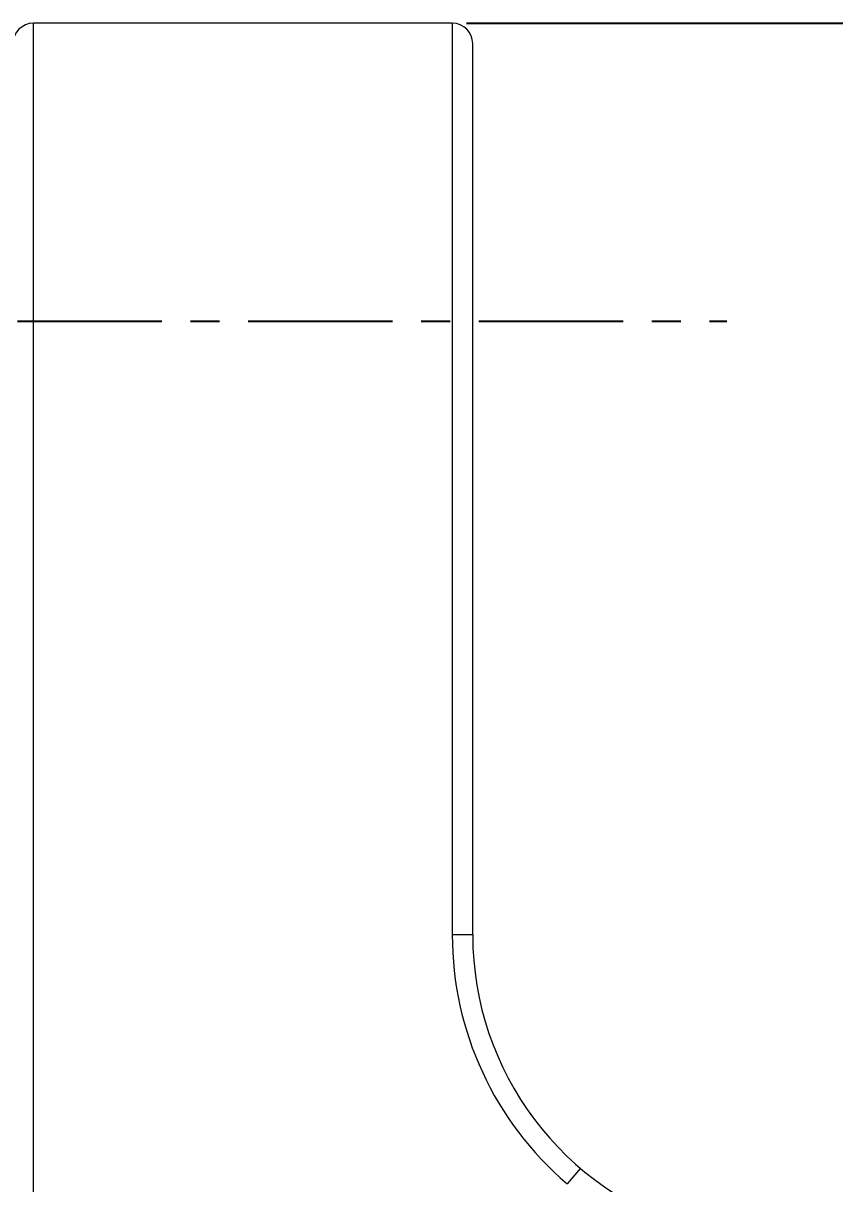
# Model space of a CAD drawing. Header units: millimetres. Extents: x 789 to 1209, y -1278 to -684.
# Drawn here: x 1075.5 to 1111.3, y -853.5 to -802.4 of the extents above; entities that cross this region are included whole.
import ezdxf

# ---------------------------------------------------------------- set-up
doc = ezdxf.new("R2010")
doc.units = ezdxf.units.MM
doc.header["$LTSCALE"] = 0.1
doc.linetypes.add('CENTERX2', pattern=[101.6, 63.5, -12.7, 12.7, -12.7])
doc.layers.get('0').update_dxf_attribs({"lineweight": 13})
doc.layers.add('CENTER', color=1, linetype='CENTERX2')
doc.layers.add('DIM', color=3, linetype='Continuous', lineweight=9)
doc.styles.get("Standard").update_dxf_attribs({"font": 'arial.ttf'})
doc.dimstyles.new('ISO-25', dxfattribs={"dimtxt": 2.5, "dimasz": 2.5, "dimexe": 1.25, "dimexo": 0.625, "dimtad": 1, "dimlfac": 1.333333, "dimtxsty": 'Standard', "dimcen": 2.5, "dimadec": 0, "dimazin": 0, "dimtfac": 1, "dimtmove": 0, "dimatfit": 3, "dimfxl": 0, "dimarcsym": 0})

# ---------------------------------------------------------------- blocks, each defined once
blk = doc.blocks.new('*D9')
at = {"layer": 'Defpoints', "color": 0}
for p in [(1094.435, -802.441), (1191.426, -802.441), (1094.435, -941.16)]:
    blk.add_point(p, dxfattribs=at)
at = {"layer": 'DIM', "color": 0, "linetype": 'ByBlock', "lineweight": -2}
for p, q in [((1095.06, -802.441), (1192.676, -802.441)), ((1191.426, -937.16), (1191.426, -806.441)), ((1095.06, -941.16), (1192.676, -941.16))]:
    blk.add_line(p, q, dxfattribs=at)
at = {"layer": 'DIM', "color": 0}
for points in [[(1190.76, -806.441), (1192.093, -806.441), (1191.426, -802.441)], [(1190.76, -937.16), (1192.093, -937.16), (1191.426, -941.16)]]:
    blk.add_solid(points, dxfattribs=at)
at = {"layer": 'DIM', "color": 0, "insert": (1188.759, -854.284), "char_height": 4, "attachment_point": 5, "rotation": 90}
blk.add_mtext('185', dxfattribs=at)

msp = doc.modelspace()

# ---------------------------------------------------------------- linework, layer by layer
at = {"color": 7, "linetype": 'Continuous'}
for p, q in [((1075.99, -864.936), (1075.99, -802.441)), ((1094.435, -802.441), (1075.99, -802.441)), ((1094.435, -802.441), (1094.435, -842.581)), ((1095.335, -842.581), (1095.335, -803.341)), ((1095.335, -842.581), (1094.435, -842.581)), ((1100.075, -852.851), (1099.491, -853.535))]:
    msp.add_line(p, q, dxfattribs=at)
for centre, radius, start, end in [((1075.99, -803.341), 0.9, 90, 180), ((1094.435, -803.341), 0.9, 0, 90), ((1108.832, -842.581), 14.397, 180, 229.5454), ((1108.832, -842.581), 13.497, 180, 253.9638)]:
    msp.add_arc(centre, radius, start, end, dxfattribs=at)
at = {"layer": 'CENTER'}
msp.add_line((1054.969, -815.563), (1106.53, -815.563), dxfattribs=at)

# ---------------------------------------------------------------- dimensions: what is measured, and where the dimension line sits
at = {"layer": 'DIM'}
dim = msp.add_linear_dim(base=(1191.426, -802.441), p1=(1094.435, -941.16), p2=(1094.435, -802.441), angle=90, dimstyle='ISO-25', override={"dimtxt": 4, "dimasz": 4, "dimdec": 1, "dimlfac": 1.333333, "dimtdec": 1, "dimfxl": 1.25, "dimarcsym": 1}, dxfattribs=at)
dim.commit()
dim.dimension.update_dxf_attribs({"geometry": '*D9', "text_midpoint": (1191.426, -854.284), "dimtype": 160})

doc.saveas('drawing.dxf')
